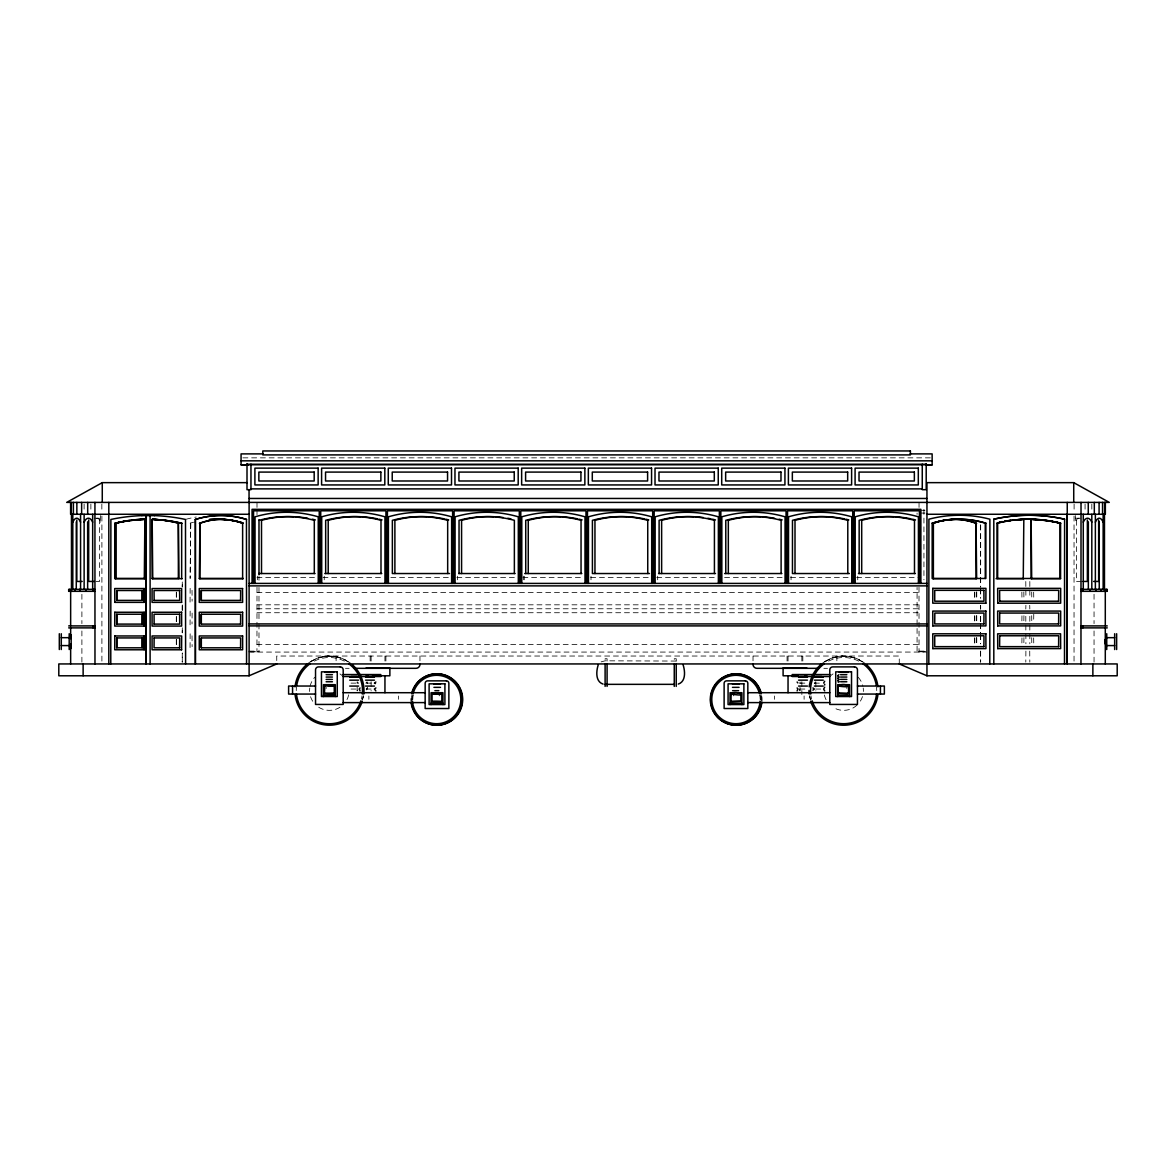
<?xml version="1.0" encoding="UTF-8"?>
<svg xmlns="http://www.w3.org/2000/svg" width="1176" height="1176" viewBox="0 0 1176 1176"><rect width="100%" height="100%" fill="white"/><g stroke="black" fill="none" stroke-linecap="round" stroke-linejoin="round"><path stroke-width="0.75" stroke-dasharray="5 3.75" d="M357.195 690.15L357.195 690.915L357.136 681.948M362.458 699.617L363.31 696.119M362.561 699.352L363.575 695.883A34.574 34.574 0 0 1 362.767 699.691M366.971 682.021L365.912 683.065M366.971 687.945C365.501 693.355 368.926 686.916 367.03 681.948M815.791 682.021L814.365 683.124L815.409 683.55M357.577 683.55L358.621 683.124L357.195 682.021M310.787 661.779C321.724 654.179 337.233 654.429 348.214 661.853M825.008 661.779C835.945 654.179 851.453 654.429 862.434 661.853M310.552 661.853C321.533 654.429 337.042 654.179 347.978 661.779M824.773 661.853C835.739 654.429 851.248 654.179 862.184 661.779M601.156 661.867L605.111 660.809L678.287 661.074M242.903 457.846L930.304 457.846M921.028 510.31L924.983 510.31M921.028 513.074L924.983 513.074M94.389 518.219L100.592 518.219M1075.349 518.219L1081.553 518.219M190.732 523.158L190.144 578.474L190.732 523.158A92.007 91.552 90 0 1 195.054 521.953M256.956 577.49L315.697 577.49M322.974 577.49L381.715 577.49M390.829 577.49L449.57 577.49M456.847 577.49L515.588 577.49M522.864 577.49L581.606 577.49M590.72 577.49L649.461 577.49M656.737 577.49L715.493 577.49M724.592 577.49L783.348 577.49M790.625 577.49L849.366 577.49M856.643 577.49L919.044 577.49M95.918 581.444L99.548 581.444L99.548 518.219M1081.553 581.444L1076.393 581.444L1076.393 518.219M190.144 588.353L190.056 603.185M192.026 590.337L192.114 601.201M256.956 592.425L919.044 592.425M256.956 604.817L919.044 604.817M256.956 608.771L919.044 608.771M190.144 611.079L190.056 625.897M256.956 612.725L919.044 612.725M192.114 613.063L192.026 623.927M190.144 633.805L190.056 648.623M192.026 635.775L192.114 646.653M256.956 644.551L919.044 644.551M249.106 651.122L257 651.122M919.044 651.122L925.38 651.122M248.827 651.43L258.985 651.43M925.38 651.43L917.074 651.43L917.074 587.412M250.679 651.769L257 651.769M919.044 651.769L925.38 651.769M249.047 652.077L926.953 652.063M345.479 668.321L349.096 668.321M823.876 668.321L827.492 668.321M351.036 683.124L358.621 683.124M366.133 683.124L372.204 683.124M799.856 683.124L805.222 683.124M814.365 683.124L821.95 683.124M351.036 689.048L357.313 689.048M366.133 689.048L372.204 689.048M799.856 689.048L805.222 689.048M815.659 689.048L821.95 689.048M799.607 689.489L799.989 690.915L800.048 681.948M810.411 699.352L809.411 695.883A34.574 34.574 0 0 0 810.264 699.691M809.676 696.119L810.529 699.617M1094.047 594.277L1094.047 623.603M1094.047 630.939L1094.047 662.103M1091.828 504.107L1091.828 510.869M1085.066 504.107L1085.066 510.869M1075.349 515.573L1075.349 522.173A9.026 4.41 -90 0 1 1078.995 518.219M1074.1 504.107L1074.1 510.869M1074.041 516.088L1074.041 662.117M1033.66 592.16L1033.763 598.746M1033.763 614.225L1033.66 622.457M1033.66 637.936L1033.763 644.521M1031.69 591.998L1031.793 598.907M1031.69 615.71L1031.793 622.619M1031.69 637.686L1031.793 644.61M1029.823 581.488L1029.823 597.981M1029.735 605.317L1029.823 608.977M1029.823 616.298L1029.823 643.786M1029.735 651.107L1029.823 662.103M1025.795 581.488L1025.898 597.981M1025.898 605.317L1025.795 608.977M1025.795 616.298L1025.898 643.786M1025.898 651.107L1025.795 662.103M1023.826 591.998L1023.928 598.907M1023.928 615.71L1023.826 622.619M1023.928 637.686L1023.826 644.61M1021.856 592.16L1021.959 598.746M1021.959 615.871L1021.856 622.457M1021.959 637.936L1021.856 644.521M980.666 524.952L980.666 587.133M980.666 588.955L980.666 598.099M980.666 605.419L980.666 609.065M980.666 616.386L980.666 621.869M980.666 623.706L980.666 632.85M980.666 634.673L980.666 643.816M980.666 651.136L980.666 662.103M980.563 524.952L980.563 587.133M980.563 588.955L980.563 598.099M980.563 605.419L980.563 609.065M980.563 616.386L980.563 621.869M980.563 623.706L980.563 632.85M980.563 634.673L980.563 643.816M980.563 651.136L980.563 662.103M976.727 591.998L976.727 598.907M976.727 615.71L976.727 622.619M976.727 637.686L976.727 644.61M976.639 591.998L976.639 598.907M976.639 615.71L976.639 622.619M976.639 637.686L976.639 644.61M974.772 592.16L974.772 598.746M974.772 615.871L974.772 622.457M974.772 637.936L974.772 644.521M974.669 592.16L974.669 598.746M974.669 615.871L974.669 622.457M974.669 637.936L974.669 644.521M923.939 509.326L923.939 579.783M919.044 502.402L919.044 507.856M919 587.28L919.044 652.077M917.074 513.059L917.074 514.368M899.273 663.94L899.258 656.032L276.713 656.032L276.757 660.78M857.745 576.225L857.745 579.812M836.871 656.032L836.871 660.736M815.85 681.948L815.85 690.929M804.105 696.001L804.105 699.308M802.826 656.032L802.826 661.294M801.856 656.032L801.856 661.544M801.856 681.712L801.856 694.56M791.051 576.225L791.051 579.812M788.038 656.032L788.038 661.544M787.067 656.032L787.067 661.294M774.47 696.001L774.47 699.308M753.022 656.032L753.022 660.78M676.229 661.118L676.229 658.736L674.26 658.736L674.26 661.118M657.678 576.225L657.678 579.812M607.081 661.118L607.081 658.736L605.111 658.736L605.111 661.118M590.999 576.225L590.999 579.812M524.305 576.225L524.305 579.812M523.32 576.152L523.32 579.783M457.626 576.225L457.626 579.812M419.964 656.032L419.964 660.78M398.517 696.001L398.517 699.308M385.904 656.032L385.904 661.294M384.949 656.032L384.949 661.544M371.116 656.032L371.116 661.544M371.116 681.712L371.116 690.9M370.161 656.032L370.161 661.294M368.882 696.001L368.882 699.308M336.101 656.032L336.101 660.736M324.253 576.225L324.253 579.812M258.985 576.446L258.985 580.253M258.985 587.412L258.985 622.222M258.985 623.986L258.985 651.769M257.573 576.225L257.573 579.812M257 502.402L257 507.856M257 509.664L257 515.117M257 587.28L256.956 652.077M176.385 592.145L176.385 597.584M176.385 616.68L176.385 622.119M176.385 639.406L176.385 644.83M176.297 592.145L176.297 597.584M176.297 616.68L176.297 622.119M176.297 639.406L176.297 644.83M101.842 504.107L101.842 510.869M101.9 516.088L101.9 662.117M100.592 515.573L100.592 522.173A9.026 4.41 -90 0 0 96.947 518.219A9.026 4.41 90 0 1 100.592 522.173M90.875 504.107L90.875 510.869M84.113 504.107L84.113 510.869M81.894 594.277L81.894 623.603M81.894 630.939L81.894 662.103M811.646 699.176A33.09 33.09 0 0 1 810.94 695.795M828.58 661.118A33.09 33.09 0 0 1 858.656 661.118M876.532 687.151A33.09 33.09 0 0 1 876.723 690.606M821.965 663.646A34.574 34.574 0 0 1 865.271 663.646M846.279 687.681A3.954 3.954 0 0 1 846.955 688.475M862.464 696.574A19.757 19.757 0 0 1 860.273 701.249M856.951 705.188A19.757 19.757 0 0 1 832.99 707.261M826.081 699.705A19.757 19.757 0 0 1 824.332 694.854M830.285 676.024A19.757 19.757 0 0 1 833.034 673.921M858.201 677.273A19.757 19.757 0 0 1 862.919 686.358M863.213 688.048A19.757 19.757 0 0 1 863.36 691.488M733.177 695.854A3.954 3.954 0 0 1 734 695.222M761.342 695.501A25.681 25.681 0 0 1 761.636 700.543M759.711 694.781A24.211 24.211 0 0 1 760.181 699.514M761.901 696.809A25.681 25.681 0 0 1 761.739 703.513M760.093 694.781A24.211 24.211 0 0 1 760.563 699.514M438.986 695.222A3.954 3.954 0 0 1 439.809 695.854M411.35 700.543A25.681 25.681 0 0 1 411.629 695.501M412.805 699.514A24.211 24.211 0 0 1 413.276 694.781M411.247 703.513A25.681 25.681 0 0 1 411.071 696.809M412.423 699.514A24.211 24.211 0 0 1 412.879 694.781M362.046 695.795A33.09 33.09 0 0 1 361.326 699.176M296.264 690.606A33.09 33.09 0 0 1 296.44 687.151M314.33 661.118A33.09 33.09 0 0 1 344.392 661.118M307.744 663.646A34.574 34.574 0 0 1 351.065 663.646M326.031 688.475A3.954 3.954 0 0 1 326.693 687.681M348.655 694.854A19.757 19.757 0 0 1 346.905 699.705M339.996 707.261A19.757 19.757 0 0 1 316.035 705.188M312.713 701.249A19.757 19.757 0 0 1 310.523 696.574M309.626 691.488A19.757 19.757 0 0 1 309.773 688.048M310.067 686.358A19.757 19.757 0 0 1 314.771 677.273M339.952 673.921A19.757 19.757 0 0 1 346.009 679.963M186.22 519.204A120.658 120.07 -90 0 1 196.26 517.014M190.144 523.158A92.007 91.552 -90 0 1 193.026 522.335M182.28 586.986L182.28 581.488L182.192 586.986M182.28 610.8L182.28 603.479L182.192 610.8M182.28 632.791L182.28 627.293L182.192 632.791M182.28 662.103L182.28 652.945L182.192 662.103"/><path stroke-width="1.5" d="M324.561 693.531L333.44 693.987L334.307 692.752M432.062 694.59L432.062 701.102M441.75 701.352C420.905 700.279 439.75 703.645 441.823 701.572M731.031 694.59C732.913 688.651 753.081 697.853 731.237 694.016M731.163 701.572L740.88 701.337M838.694 686.122C863.684 689.562 832.035 676.817 838.679 692.752M838.885 693.325L847.573 693.693L848.558 692.752M360.047 690.915L359.356 689.254M375.864 690.915L374.424 689.048L375.864 687.945M824.685 684.991L824.685 684.226M824.685 690.915L823.641 689.107L824.685 687.181M324.458 686.314L325.414 685.299L334.293 686.122L324.914 685.74L324.429 692.752M334.263 692.987L324.62 693.325M731.075 694.031L731.046 700.911M848.528 693.311L838.708 693.311M432.106 694.34L433.062 693.34L441.823 694.119M441.867 701.146L441.823 693.811L432.195 694.119M740.836 701.146L740.909 694.59M360.047 687.945L359.356 688.857M375.864 682.021L374.424 683.124L375.482 683.55M598.261 664.763C596.203 670.996 595.247 681.536 603.053 684.079M812.925 690.15L814.365 689.048L812.925 687.945M837.827 675.568L838.87 674.745M837.827 677.92L839.252 677.053L837.827 676.185M837.827 680.272L839.252 679.405L837.827 678.537M740.777 701.249L731.325 701.455M797.813 689.254L797.122 690.915M838.209 682.109L839.252 681.757L837.827 680.889M247.21 482.645L102.268 482.645L66.709 502.402L1109.291 502.402L1073.732 482.645L926.953 482.645L926.953 675.788L899.228 663.94M249.047 675.788L276.772 663.94M678.287 684.079C686.093 681.536 685.123 670.996 683.08 664.763M823.641 683.065L824.685 681.257M144.883 519.454L142.619 519.498A144.736 144.031 90 0 0 114.807 523.335L114.807 578.665L144.883 578.665L144.883 519.454L144.31 578.665M141.87 515.617L154.512 515.617M263.071 453.892L241.065 453.892L241.065 464.902L248.401 464.902M910.136 453.892L932.142 453.892L932.142 464.902L926.644 464.902M241.065 460.83L932.142 460.83M247.004 464.255L926.203 464.255M241.065 464.77L932.142 464.77M250.958 488.878L922.263 488.878M249.047 498.462L926.953 498.462M249.106 514.265L70.604 514.265L70.604 502.402M926.953 514.265L1105.352 514.265L1105.352 502.402M150.102 515.544L150.102 663.94M993.808 663.94L993.808 519.204A162.023 161.244 -90 0 1 1064.603 519.204L1064.5 663.94M1064.603 519.204L1064.5 519.204A162.023 161.244 90 0 0 993.72 519.204M182.251 578.665L152.174 578.665L152.174 519.454L152.748 578.665M195.334 519.454L195.436 519.454A85.451 85.04 90 0 1 246.563 519.454L246.46 519.454A85.451 85.04 -90 0 0 195.334 519.454L195.334 663.94M1060.605 578.665L1031.117 578.665L1031.117 519.454L1031.69 578.665M152.189 519.307A128.434 127.817 -90 0 1 178.355 523.158L178.928 578.474L151.969 578.474M932.171 523.158L932.759 523.158A92.007 91.552 -90 0 1 985.855 523.158L985.855 578.474L932.171 578.474L932.171 523.158A92.007 91.552 -90 0 1 985.267 523.158L985.855 523.158M997.072 523.158L997.645 523.158A128.434 127.817 -90 0 1 1060.576 523.158L1060.576 578.474L997.072 578.474L997.072 523.158A128.434 127.817 90 0 1 1010.919 520.424A144.736 144.031 90 0 0 1005.362 521.144M1012.683 520.189A128.434 127.817 90 0 1 1059.988 523.158L1060.576 523.158M114.807 523.335L115.395 523.335A144.736 144.031 90 0 1 143.193 519.498M243.197 578.665L199.361 578.665L199.935 523.335A61.74 61.446 90 0 1 243.197 523.335M976.639 523.335A61.74 61.446 90 0 0 933.377 523.335L932.803 523.335A61.74 61.446 90 0 1 976.065 523.335L976.639 578.665L932.803 578.665L932.759 523.158M258.779 573.535L315.065 573.535M324.811 573.535L381.744 573.535M449.511 573.535L392.358 573.535L392.358 520.321A105.12 105.12 0 0 1 447.674 520.321L447.674 573.535M458.684 573.535L515.117 573.535M524.702 573.535L581.797 573.535M649.461 573.535L592.41 573.535L592.41 520.321A105.12 105.12 0 0 1 647.741 520.321L647.741 573.535M658.575 573.535L715.493 573.535M724.592 573.535L781.864 573.535M849.366 573.535L792.448 573.535L792.477 520.321A105.12 105.12 0 0 1 847.793 520.321L847.793 573.535M858.48 573.535L915.384 573.535M115.424 578.474L146 578.474M199.303 578.474L243.241 578.474M996.072 578.665L1023.826 578.665M82.188 581.444L76.808 581.444L76.808 520.027M94.153 581.444L88.685 581.444L88.685 520.027M1083.008 581.444L1087.374 581.444L1087.374 520.027M1093.636 581.444L1098.649 581.444L1098.649 520.027M249.106 583.414L926.953 583.414M249.106 585.883L926.953 585.883M114.719 602.362L144.31 602.362L144.31 588.544L114.719 588.544L114.807 602.362M932.759 588.353L985.944 588.353L985.855 603.185M94.977 589.352L68.678 589.352L68.678 591.322L94.977 591.322M1080.965 589.352L1107.263 589.352L1107.263 591.322L1080.965 591.322M179.708 590.514L154.041 590.514L154.144 600.392M983.974 590.337L934.729 590.337L934.729 601.201L983.974 601.201L983.886 590.337M154.041 600.392L179.708 600.392L179.605 590.514M240.654 600.392L201.228 600.392L201.228 590.514L240.654 590.514L240.566 600.392M999.615 601.201L1058.694 601.201M181.663 602.362L152.072 602.362L152.072 588.544L181.663 588.544L181.574 602.362M985.944 603.185L932.759 603.185L932.847 588.353M997.645 603.185L1060.664 603.185L1060.664 588.353L997.645 588.353L997.748 603.185M985.944 611.079L932.759 611.079L932.847 625.897M114.719 612.255L144.31 612.255L144.31 626.073L114.719 626.073L114.807 612.255M181.663 612.255L152.072 612.255L152.072 626.073L181.663 626.073L181.574 612.255M999.615 613.063L1058.694 613.063L1058.606 623.927M179.708 614.225L154.041 614.225L154.144 624.103M154.041 624.103L179.708 624.103L179.605 614.225M240.654 624.103L201.228 624.103L201.228 614.225L240.654 614.225L240.566 624.103M249.106 623.927L926.953 623.927M983.974 623.927L934.729 623.927L934.817 613.063L983.974 613.063L983.886 623.927M1058.694 623.927L999.615 623.927L999.703 613.063M68.678 625.911L94.977 625.911M249.106 625.897L926.953 625.897M932.759 625.897L985.944 625.897L985.855 611.079M997.645 625.897L1060.664 625.897L1060.664 611.079L997.645 611.079L997.748 625.897M1080.965 625.911L1107.263 625.911M68.678 627.881L94.977 627.881M1080.965 627.881L1107.263 627.881M985.944 633.805L932.759 633.805L932.847 648.623M999.615 635.775L1058.694 635.775L1058.606 646.653M114.719 635.966L144.31 635.966L144.31 649.784L114.719 649.784L114.807 635.966M61.284 637.671L69.193 637.671M1106.748 637.671L1114.657 637.671M154.041 637.936L179.708 637.936L179.605 647.814M61.284 645.58L69.193 645.58M1106.748 645.58L1114.657 645.58M983.974 646.653L934.729 646.653L934.729 635.775L983.974 635.775L983.886 646.653M1058.694 646.653L999.615 646.653L999.703 635.775M179.708 647.814L154.041 647.814L154.144 637.936M240.654 647.814L201.228 647.814L201.228 637.936L240.654 637.936L240.566 647.814M932.759 648.623L985.944 648.623L985.855 633.805M997.645 648.623L1060.664 648.623L1060.576 633.805L997.645 633.805L997.748 648.623M181.663 649.784L152.072 649.784L152.072 635.966L181.663 635.966L181.574 649.784M366.192 667.894L389.873 667.894L389.873 675.788L372.557 675.788M806.795 667.894L783.098 667.894L783.098 675.788L798.504 675.788M354.52 668.321L416.01 668.321A3.984 3.984 0 0 0 419.964 663.867L419.964 663.94M818.452 668.321L756.977 668.321A3.984 3.984 0 0 1 753.022 663.867L753.022 663.94M324.826 672.349L333.719 672.349M839.252 672.349L848.146 672.349M343.186 674.554L380.789 674.554L380.789 676.523L343.186 676.523M829.786 674.554L792.198 674.554L792.198 676.523L829.786 676.523M326.134 674.701L332.426 674.701M840.561 674.701L846.852 674.701M366.192 675.788L368.029 675.788M804.957 675.788L806.795 675.788M926.894 675.788L1117.2 675.788L1117.2 663.94L58.8 663.94L58.8 675.788L249.106 675.788L249.106 502.402M351.212 676.553L357.136 676.553M367.03 676.553L372.939 676.553M800.048 676.553L805.957 676.553M815.85 676.553L821.759 676.553M326.134 677.053L332.426 677.053M349.728 677.2L358.621 677.2M365.53 677.2L374.424 677.2M798.563 677.2L807.442 677.2M814.365 677.2L823.259 677.2M840.561 677.053L846.852 677.053M326.134 679.405L332.426 679.405M840.561 679.405L846.852 679.405M349.728 680.154L358.621 680.154M365.53 680.154L374.424 680.154M798.563 680.154L807.442 680.154M814.365 680.154L823.259 680.154M326.134 681.757L332.426 681.757M840.561 681.757L846.852 681.757M433.915 684.035L440.515 684.035M732.472 684.035L739.057 684.035M605.111 684.344L674.407 684.344M315.536 686.034L288.605 686.034L288.605 694.06L315.536 694.06M349.728 686.078L358.621 686.078M365.53 686.078L374.424 686.078M798.563 686.078L807.442 686.078M814.365 686.078L823.259 686.078M857.451 686.034L884.367 686.034L884.367 694.06L857.451 694.06M433.915 687.357L440.515 687.357M732.472 687.357L739.057 687.357M434.885 690.665L438.868 690.665M732.575 690.665L738.616 690.665M343.186 692.708L425.153 692.708M747.833 692.708L829.786 692.708M323.429 695.207L335.292 695.207M837.694 695.207L849.542 695.207M343.186 702.601L425.153 702.601M747.833 702.601L829.786 702.601M431.077 703.248L442.94 703.248M730.046 703.248L741.909 703.248M1031.117 519.454L1033.381 519.498A144.736 144.031 90 0 1 1059.826 523.011M152.174 519.454L154.438 519.498A144.736 144.031 -90 0 1 182.251 523.335M797.813 682.918L797.122 682.021M797.813 688.857L797.122 687.945M334.219 685.887L334.307 693.061M1116.641 633.732L1116.641 649.534M1114.657 633.732L1114.657 649.534M1106.748 633.732L1106.748 649.534M1106.557 589.352L1106.557 591.322M1105.293 591.322L1105.293 625.911M1105.293 627.881L1105.293 663.94M1104.646 502.402L1104.646 514.265M1104.778 639.582L1104.778 643.669M1104.47 514.265L1104.47 591.322M1103.147 514.265L1103.147 589.352M1102.559 502.402L1102.559 514.265M1101.015 589.352L1101.015 591.322M1099.237 521.865L1099.237 589.352M1099.09 502.402L1099.09 514.265M1096.238 589.352L1096.238 591.322M1095.37 514.265L1095.37 589.352M1094.312 502.402L1094.312 514.265M1092.871 663.94L1092.871 675.788M1091.813 514.265L1091.813 589.352M1090.181 589.352L1090.181 591.322M1088.256 502.402L1088.256 514.265M1088.344 521.865L1088.344 589.352M1083.272 514.265L1083.272 589.352M1082.934 589.352L1082.934 591.322M1082.934 625.911L1082.934 627.881M1081.023 502.402L1080.965 663.94M1073.732 482.645L1073.732 502.402M1067.249 502.402L1067.249 663.94L1067.132 514.265M1059.988 523.158L1059.988 578.474M1058.606 601.201L1058.694 590.337L999.615 590.337L999.703 601.201M1023.252 578.665L1023.826 519.454L1021.562 519.498A144.736 144.031 -90 0 0 1011.757 520.218M997.645 523.158L997.645 578.474M989.78 663.94L989.883 519.204A120.658 120.07 90 0 0 928.922 519.204L928.82 663.94M985.267 523.158L985.267 578.474M976.065 523.335L976.065 578.665M933.377 523.335L933.377 578.665M926.203 463.609L926.203 489.686L922.263 489.686L922.263 464.182M920.882 583.414L920.882 509.326L252.061 509.326L252.061 583.414M919.412 583.414L919.412 510.81L854.217 510.81L854.217 583.414M918.427 583.414L918.427 516.808A112.764 112.764 0 0 0 855.202 516.808L855.202 583.414M914.487 573.535L914.487 520.321A105.12 105.12 0 0 0 859.156 520.321L859.156 573.535M880.427 686.034L880.427 694.06M861.699 573.535L861.699 520.321A105.12 105.12 0 0 1 894.025 516.72M852.732 583.414L852.732 510.81L787.538 510.81L787.538 583.414M851.747 583.414L851.747 516.808A112.764 112.764 0 0 0 788.523 516.808L788.523 583.414M849.542 696.53L849.542 684.682L837.694 684.682L837.694 696.53M848.558 686.24L848.558 693.061M795.005 573.535L795.005 520.321A105.12 105.12 0 0 1 827.331 516.72M788.038 676.215L788.038 692.723M786.053 583.414L786.053 510.81L720.844 510.81L720.844 583.414M785.068 583.414L785.068 516.808A112.764 112.764 0 0 0 721.829 516.808L721.829 583.414M781.114 573.535L781.114 520.321A105.12 105.12 0 0 0 725.783 520.321L725.783 573.535M741.909 704.571L741.909 692.708L730.046 692.708L730.046 704.571M728.326 573.535L728.326 520.321A105.12 105.12 0 0 1 760.652 516.72M719.359 583.414L719.359 510.81L654.165 510.81L654.165 583.414M718.374 583.414L718.374 516.808A112.764 112.764 0 0 0 655.15 516.808L655.15 583.414M714.42 573.535L714.42 520.321A105.12 105.12 0 0 0 659.104 520.321L659.104 573.535M676.229 664.19L676.229 686.402M674.26 664.19L674.26 686.402M661.632 573.535L661.632 520.321A105.12 105.12 0 0 1 693.958 516.72M652.68 583.414L652.68 510.81L587.471 510.81L587.471 583.414M651.695 583.414L651.695 516.808A112.764 112.764 0 0 0 588.456 516.808L588.456 583.414M607.081 664.19L607.081 686.402M605.111 664.19L605.111 686.402M594.953 573.535L594.953 520.321A105.12 105.12 0 0 1 627.278 516.72M585.986 583.414L585.986 510.81L520.792 510.81L520.792 583.414M585.001 583.414L585.001 516.808A112.764 112.764 0 0 0 521.776 516.808L521.776 583.414M581.047 573.535L581.047 520.321A105.12 105.12 0 0 0 525.731 520.321L525.731 573.535M528.259 573.535L528.259 520.321A105.12 105.12 0 0 1 560.585 516.72M519.307 583.414L519.307 510.81L454.098 510.81L454.098 583.414M518.322 583.414L518.322 516.808A112.764 112.764 0 0 0 455.083 516.808L455.083 583.414M514.368 573.535L514.368 520.321A105.12 105.12 0 0 0 459.037 520.321L459.037 573.535M461.58 573.535L461.58 520.321A105.12 105.12 0 0 1 493.905 516.72M452.613 583.414L452.613 510.81L387.418 510.81L387.418 583.414M451.628 583.414L451.628 516.808A112.764 112.764 0 0 0 388.403 516.808L388.403 583.414M442.94 704.571L442.94 692.708L431.077 692.708L431.077 704.571M394.886 573.535L394.886 520.321A105.12 105.12 0 0 1 427.211 516.72M385.934 583.414L385.934 510.81L320.725 510.81L320.725 583.414M384.949 583.414L384.949 516.808A112.764 112.764 0 0 0 321.709 516.808L321.709 583.414M384.949 676.215L384.949 692.723M380.995 573.535L380.995 520.321A105.12 105.12 0 0 0 325.664 520.321L325.664 573.535M335.292 696.53L335.292 684.682L323.429 684.682L323.429 696.53M328.207 573.535L328.207 520.321A105.12 105.12 0 0 1 360.532 516.72M319.24 583.414L319.24 510.81L253.546 510.81L253.546 583.414M318.255 583.414L318.255 516.808A112.764 112.764 0 0 0 255.03 516.808L255.03 583.414M314.301 573.535L314.301 520.321A105.12 105.12 0 0 0 258.985 520.321M292.559 686.034L292.559 694.06M261.513 573.535L261.513 520.321A105.12 105.12 0 0 1 293.838 516.72M258.985 519.748L258.985 574.785M250.958 464.182L250.958 489.686L247.004 489.686L247.004 463.609M249.047 489.701L249.047 502.402M246.46 519.454L246.563 663.94M242.624 578.665L242.624 523.335A61.74 61.446 -90 0 0 199.361 523.335M201.331 590.514L201.331 600.392M201.331 614.225L201.331 624.103M201.331 637.936L201.331 647.814M199.935 523.335L199.935 578.665M195.436 519.454L195.436 663.94M185.602 663.94L185.499 519.454A180.296 179.428 90 0 0 154.409 515.617M181.663 578.665L181.663 523.335A144.736 144.031 90 0 0 153.865 519.498M178.355 523.158L178.355 578.474M144.207 588.544L144.207 602.362M144.207 612.255L144.207 626.073M144.207 635.966L144.207 649.784M142.237 590.514L142.237 600.392M142.237 614.225L142.237 624.103M142.237 637.936L142.237 647.814M116.777 590.514L116.777 600.392M116.777 614.225L116.777 624.103M116.777 637.936L116.777 647.814M116.012 578.474L116.012 523.158A128.434 127.817 -90 0 1 129.86 520.424M115.395 523.335L115.395 578.665M110.779 663.94L110.882 519.454A180.296 179.428 -90 0 1 141.973 515.617M108.809 502.402L108.809 663.94M102.268 482.645L102.268 502.402M94.977 663.94L94.933 502.402M93.007 589.352L93.007 591.322M93.007 625.911L93.007 627.881M92.669 514.265L92.669 589.352M87.685 502.402L87.685 514.265M87.641 521.865L87.641 589.352M85.76 589.352L85.76 591.322M84.128 514.265L84.128 589.352M83.128 663.94L83.128 675.788M81.629 502.402L81.629 514.265M80.571 514.265L80.571 589.352M79.718 589.352L79.718 591.322M76.852 502.402L76.852 514.265M76.278 521.865L76.278 589.352M74.926 589.352L74.926 591.322M73.382 502.402L73.382 514.265M72.809 514.265L72.809 589.352M71.471 514.265L71.471 591.322M71.295 502.402L71.295 514.265M71.163 634.79L71.163 648.476M70.648 591.322L70.648 625.911M70.648 627.881L70.648 638.7M70.648 644.11L70.648 663.94M69.384 589.352L69.384 591.322M69.193 633.732L69.193 649.534M61.284 633.732L61.284 649.534M59.315 633.732L59.315 649.534M877.957 694.355A34.574 34.574 0 0 1 810.646 701.161M809.176 694.09A34.574 34.574 0 0 1 809 690.459M809.206 686.857A34.574 34.574 0 0 1 821.715 663.808M866.609 664.808A34.574 34.574 0 0 1 877.957 686.857M876.532 694.06A33.09 33.09 0 0 1 812.146 700.822M810.705 694.06A33.09 33.09 0 0 1 824.17 663.823M863.066 663.823A33.09 33.09 0 0 1 876.311 685.432M761.519 702.204A25.681 25.681 0 0 1 723.211 721.799A25.681 25.681 0 0 1 720.712 678.846A25.681 25.681 0 0 1 761.034 693.869M760.122 701.087A24.211 24.211 0 0 1 724.798 720.976A24.211 24.211 0 0 1 720.829 680.625A24.211 24.211 0 0 1 759.358 693.237M761.739 703.513A25.681 25.681 0 0 1 711.054 703.865M710.818 702.204A25.681 25.681 0 0 1 710.686 698.853M710.995 695.501A25.681 25.681 0 0 1 761.328 693.487M411.953 693.869A25.681 25.681 0 0 1 449.923 677.303A25.681 25.681 0 0 1 454.289 718.507A25.681 25.681 0 0 1 413.687 710.275M413.041 708.731A25.681 25.681 0 0 1 411.468 702.204M411.644 693.487A25.681 25.681 0 0 1 451.731 678.743A25.681 25.681 0 0 1 450.026 721.417A25.681 25.681 0 0 1 411.247 703.513M413.246 693.237A24.211 24.211 0 0 1 451.775 680.625A24.211 24.211 0 0 1 447.791 720.976A24.211 24.211 0 0 1 412.467 701.087M348.86 663.823A33.09 33.09 0 0 1 362.326 694.06M360.885 700.822A33.09 33.09 0 0 1 296.484 694.06M296.719 685.432A33.09 33.09 0 0 1 309.95 663.823M362.326 701.161A34.574 34.574 0 0 1 295.029 694.355M295.029 686.857A34.574 34.574 0 0 1 307.744 663.646M352.433 664.808A34.574 34.574 0 0 1 363.81 694.09M115.424 523.158A128.434 127.817 -90 0 1 129.286 520.424M131.036 520.189A128.434 127.817 -90 0 1 145.133 519.219M209.225 519.513A92.007 91.552 -90 0 1 243.241 523.158M209.798 519.513A92.007 91.552 90 0 1 242.388 522.732M152.762 519.307A128.434 127.817 -90 0 1 178.928 523.158M131.624 520.189A128.434 127.817 -90 0 1 145.706 519.219M895.568 516.793A105.12 105.12 0 0 1 910.974 518.851M912.488 519.189A105.12 105.12 0 0 1 915.516 519.91M828.889 516.793A105.12 105.12 0 0 1 844.28 518.851M845.809 519.189A105.12 105.12 0 0 1 848.822 519.91M762.195 516.793A105.12 105.12 0 0 1 774.543 518.263M779.115 519.189A105.12 105.12 0 0 1 782.143 519.91M695.516 516.793A105.12 105.12 0 0 1 703.248 517.543M707.864 518.263A105.12 105.12 0 0 1 710.907 518.851M712.435 519.189A105.12 105.12 0 0 1 715.464 519.91M628.822 516.793A105.12 105.12 0 0 1 644.227 518.851M645.742 519.189A105.12 105.12 0 0 1 648.77 519.91M562.143 516.793A105.12 105.12 0 0 1 577.548 518.851M579.062 519.189A105.12 105.12 0 0 1 582.091 519.91M495.449 516.793A105.12 105.12 0 0 1 503.196 517.543M507.797 518.263A105.12 105.12 0 0 1 510.854 518.851M428.77 516.793A105.12 105.12 0 0 1 444.175 518.851M445.689 519.189A105.12 105.12 0 0 1 448.717 519.91M362.09 516.793A105.12 105.12 0 0 1 377.481 518.851M378.995 519.189A105.12 105.12 0 0 1 382.024 519.91M295.397 516.793A105.12 105.12 0 0 1 307.744 518.263M312.316 519.189A105.12 105.12 0 0 1 315.344 519.91M1083.272 522.173A10.393 5.439 -90 0 1 1091.813 522.173M1095.37 522.173A24.152 7.085 -90 0 1 1103.147 522.173M999.82 522.129A144.736 144.031 90 0 1 1002.584 521.615M1012.33 520.218A144.736 144.031 90 0 1 1022.135 519.498M1032.807 519.498A144.736 144.031 -90 0 1 1060.605 523.335M999.247 522.129A144.736 144.031 -90 0 1 1002.011 521.615M1004.789 521.144A144.736 144.031 -90 0 1 1010.36 520.38M72.809 522.173A24.152 7.085 -90 0 1 80.571 522.173M84.128 522.173A10.393 5.439 90 0 1 92.669 522.173M910.4 450.952L262.807 450.952L262.807 454.906L910.4 454.906L910.4 450.952M318.137 468.136L254.898 468.136L254.898 484.938L318.137 484.938L318.137 468.136M384.817 468.136L321.592 468.136L321.592 484.938L384.817 484.938L384.817 468.136M451.51 468.136L388.271 468.136L388.271 484.938L451.51 484.938L451.51 468.136M518.19 468.136L454.965 468.136L454.965 484.938L518.19 484.938L518.19 468.136M584.869 468.136L521.644 468.136L521.644 484.938L584.869 484.938L584.869 468.136M651.563 468.136L588.338 468.136L588.338 484.938L651.563 484.938L651.563 468.136M718.242 468.136L655.017 468.136L655.017 484.938L718.242 484.938L718.242 468.136M784.936 468.136L721.711 468.136L721.711 484.938L784.936 484.938L784.936 468.136M851.615 468.136L788.39 468.136L788.39 484.938L851.615 484.938L851.615 468.136M918.309 468.136L855.084 468.136L855.084 484.938L918.309 484.938L918.309 468.136M314.183 472.09L258.852 472.09L258.852 480.984L314.183 480.984L314.183 472.09M380.862 472.09L325.546 472.09L325.546 480.984L380.862 480.984L380.862 472.09M447.556 472.09L392.225 472.09L392.225 480.984L447.556 480.984L447.556 472.09M514.235 472.09L458.919 472.09L458.919 480.984L514.235 480.984L514.235 472.09M580.929 472.09L525.599 472.09L525.599 480.984L580.929 480.984L580.929 472.09M647.609 472.09L592.292 472.09L592.292 480.984L647.609 480.984L647.609 472.09M714.302 472.09L658.972 472.09L658.972 480.984L714.302 480.984L714.302 472.09M780.982 472.09L725.651 472.09L725.651 480.984L780.982 480.984L780.982 472.09M847.675 472.09L792.345 472.09L792.345 480.984L847.675 480.984L847.675 472.09M914.355 472.09L859.024 472.09L859.024 480.984L914.355 480.984L914.355 472.09M146.265 515.544L146.177 663.94L146.265 515.544M242.624 588.544L199.273 588.544L199.273 602.362L242.624 602.362L242.521 588.544M142.34 590.514L116.674 590.514L116.674 600.392L142.34 600.392L142.34 590.514M242.624 612.255L199.273 612.255L199.273 626.073L242.624 626.073L242.624 612.255M142.34 614.225L116.674 614.225L116.674 624.103L142.34 624.103L142.34 614.225M242.624 635.966L199.273 635.966L199.273 649.784L242.624 649.784L242.624 635.966M142.34 637.936L116.674 637.936L116.674 647.814L142.34 647.814L142.34 637.936M340.231 666.895L318.49 666.895A2.969 2.969 0 0 0 315.536 669.864L315.536 704.439L343.186 704.439L343.186 669.864A2.969 2.969 0 0 0 340.231 666.895M854.482 666.895L832.755 666.895A2.969 2.969 0 0 0 829.786 669.864L829.786 704.439L857.451 704.439L857.451 669.864A2.969 2.969 0 0 0 854.482 666.895M337.262 671.834L321.46 671.834L321.46 696.53L337.262 696.53L337.262 671.834M851.527 671.834L835.724 671.834L835.724 696.53L851.527 696.53L851.527 671.834M446.395 680.86L427.623 680.86A2.47 2.47 0 0 0 425.153 683.33L425.153 708.525L448.865 708.525L448.865 683.33A2.47 2.47 0 0 0 446.395 680.86M745.364 680.86L726.592 680.86A2.47 2.47 0 0 0 724.122 683.33L724.122 708.525L747.833 708.525L747.833 683.33A2.47 2.47 0 0 0 745.364 680.86M444.91 683.829L429.108 683.829L429.108 704.571L444.91 704.571L444.91 683.829M743.879 683.829L728.076 683.829L728.076 704.571L743.879 704.571L743.879 683.829"/></g></svg>
